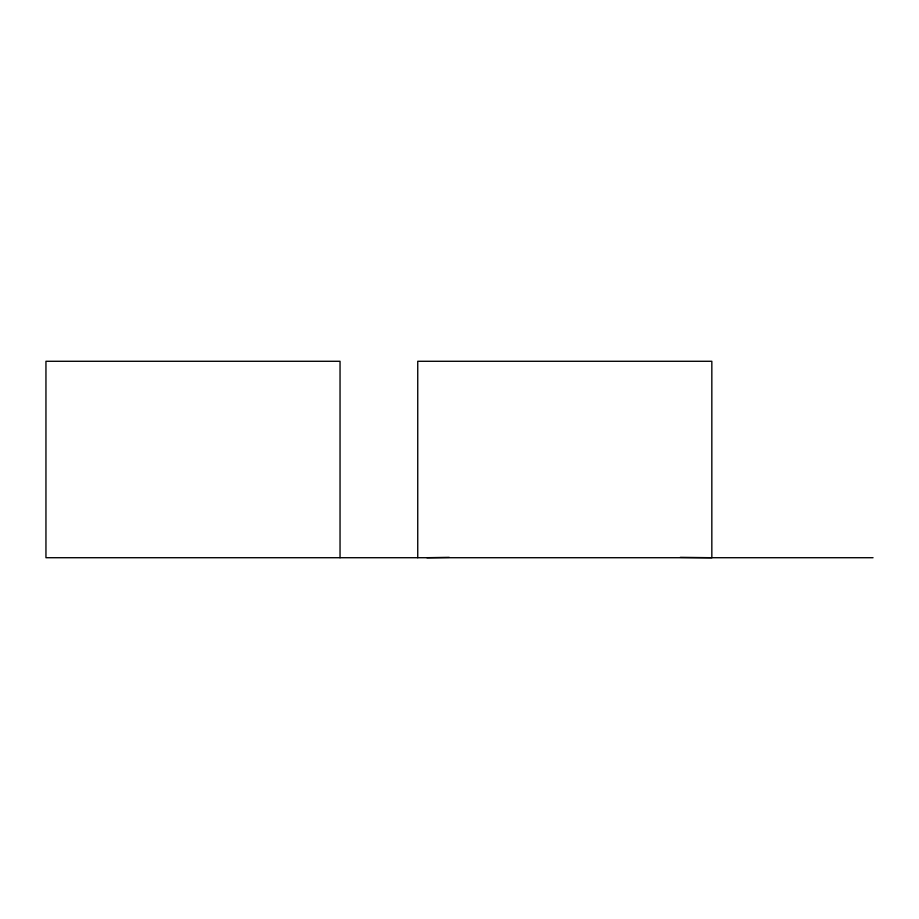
<?xml version="1.0" encoding="UTF-8"?>
<svg xmlns="http://www.w3.org/2000/svg" width="919" height="919" viewBox="0 0 919 919"><rect width="100%" height="100%" fill="white"/><g stroke="black" fill="none" stroke-linecap="round" stroke-linejoin="round"><path stroke-width="1.38" d="M449.253 557.351L426.933 557.707M873.05 557.718L45.95 557.718L45.95 361.282L340.041 361.282L340.041 557.718M680.324 557.351L711.834 557.718L711.834 361.282L417.743 361.282L417.743 557.718"/></g></svg>
